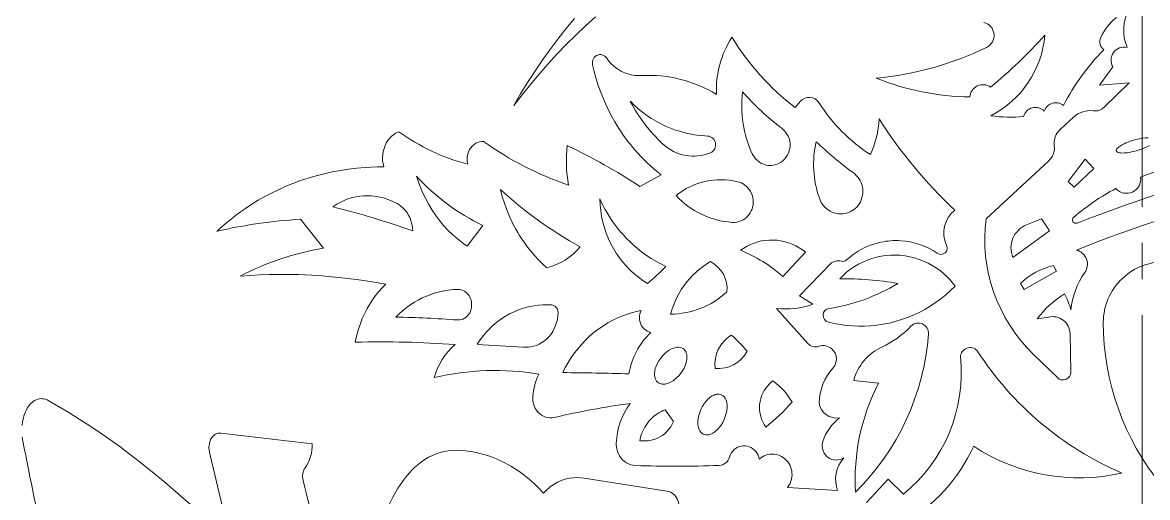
# Model space of a CAD drawing. Extents: x -234 to 858, y -95 to 532.
# Drawn here: x 286.2 to 313.38, y 145.67 to 157.16 of the extents above; entities that cross this region are included whole.
import ezdxf

# ---------------------------------------------------------------- set-up
doc = ezdxf.new("R2010")
doc.units = 0
doc.header["$LTSCALE"] = 7
doc.header["$MEASUREMENT"] = 0
doc.linetypes.add('CENTER2', pattern=[1.125, 0.75, -0.125, 0.125, -0.125])
doc.layers.add('1', color=1, linetype='CENTER2', lineweight=15)
doc.layers.add('8', color=250, linetype='CONTINUOUS', lineweight=15)

msp = doc.modelspace()

# ---------------------------------------------------------------- hatches: boundary and pattern name
at = {"layer": '8'}
h = msp.add_hatch(dxfattribs=at)
h.set_pattern_fill('DOTS', color=256, scale=15)
h.paths.add_polyline_path([(278.7547, 181.6253), (278.7561, 181.6253), (278.7561, 189.1253, -0.1750393), (283.9942, 203.6295), (284.3728, 204.0854, 0.1415284), (286.7061, 209.4253), (296.3061, 282.4253, -0.0954376), (296.7717, 283.8253), (287.0182, 283.8253, -0.453051), (289.9926, 280.4342), (280.7573, 210.2076, -0.1415284), (279.7573, 207.9191), (279.3787, 207.4632, 0.1750393), (272.7561, 189.1253), (272.7561, 181.6253, 0.0057938), (272.759, 181.3704), (273.3636, 155.2897), (279.393, 154.0907)])
h.paths.add_polyline_path([(294.1688, 274.8965), (295.3012, 282.9242), (291.588, 283.448), (290.4555, 275.4203)], flags=24)

# ---------------------------------------------------------------- linework, layer by layer
at = {"layer": '1'}
msp.add_line((313.2561, 291.8253), (313.2561, 19.0753), dxfattribs=at)
at = {"layer": '8', "ltscale": 0.013641}
msp.add_line((312.5445, 156.0845), (312.2247, 155.6424), dxfattribs=at)
at = {"layer": '8', "ltscale": 0.01794}
msp.add_line((312.2247, 155.6424), (312.9403, 155.6957), dxfattribs=at)
at = {"layer": '8', "ltscale": 0.021177}
msp.add_line((312.9403, 155.6957), (312.3339, 155.1043), dxfattribs=at)
at = {"layer": '8', "ltscale": 0.00501}
msp.add_line((304.9983, 155.2494), (304.8687, 155.0964), dxfattribs=at)
at = {"layer": '8', "ltscale": 0.010716}
msp.add_line((311.5934, 154.8669), (311.2784, 154.5762), dxfattribs=at)
at = {"layer": '8', "ltscale": 0.017013}
msp.add_line((311.8757, 153.8523), (311.4665, 153.3085), dxfattribs=at)
at = {"layer": '8', "ltscale": 0.007882}
msp.add_line((312.0899, 153.621), (311.8757, 153.8523), dxfattribs=at)
at = {"layer": '8', "ltscale": 0.051689}
msp.add_line((311.0002, 153.8122), (309.4822, 152.4085), dxfattribs=at)
at = {"layer": '8', "ltscale": 0.016349}
msp.add_line((311.6136, 153.1729), (312.0899, 153.621), dxfattribs=at)
at = {"layer": '8', "ltscale": 0.014685}
msp.add_line((301.6332, 153.472), (301.1186, 153.1888), dxfattribs=at)
at = {"layer": '8', "ltscale": 0.005}
msp.add_line((311.4665, 153.3085), (311.6136, 153.1729), dxfattribs=at)
at = {"layer": '8', "ltscale": 0.022262}
msp.add_line((292.9175, 152.3951), (293.4745, 151.7003), dxfattribs=at)
at = {"layer": '8', "ltscale": 0.015619}
msp.add_line((296.9446, 151.7481), (297.3264, 152.2425), dxfattribs=at)
at = {"layer": '8', "ltscale": 0.009767}
msp.add_line((310.821, 152.4075), (310.4593, 152.2599), dxfattribs=at)
at = {"layer": '8', "ltscale": 0.008712}
msp.add_line((311.0158, 152.1185), (310.821, 152.4075), dxfattribs=at)
at = {"layer": '8', "ltscale": 0.027361}
msp.add_line((310.1306, 151.4749), (311.0158, 152.1185), dxfattribs=at)
at = {"layer": '8', "ltscale": 0.020014}
msp.add_line((304.5755, 151.0152), (305.1224, 151.5999), dxfattribs=at)
at = {"layer": '8', "ltscale": 0.026883}
msp.add_line((304.9765, 150.5411), (305.7231, 151.315), dxfattribs=at)
at = {"layer": '8', "ltscale": 0.022508}
msp.add_line((310.4028, 150.6978), (311.1846, 151.1442), dxfattribs=at)
at = {"layer": '8', "ltscale": 0.003765}
msp.add_line((311.1846, 151.1442), (311.1094, 151.2747), dxfattribs=at)
at = {"layer": '8', "ltscale": 0.004276}
msp.add_line((310.3175, 150.846), (310.4028, 150.6978), dxfattribs=at)
at = {"layer": '8', "ltscale": 0.009422}
msp.add_line((305.2952, 150.34), (304.9765, 150.5411), dxfattribs=at)
at = {"layer": '8', "ltscale": 0.028491}
msp.add_line((305.1795, 149.3925), (304.4178, 150.2402), dxfattribs=at)
at = {"layer": '8', "ltscale": 0.006926}
msp.add_line((310.9925, 150.0306), (310.7187, 149.988), dxfattribs=at)
at = {"layer": '8', "ltscale": 0.02329}
msp.add_line((311.5272, 148.6981), (311.5118, 149.6295), dxfattribs=at)
at = {"layer": '8', "ltscale": 0.020385}
msp.add_line((310.6213, 149.1358), (311.2049, 148.5664), dxfattribs=at)
at = {"layer": '8', "ltscale": 0.008622}
msp.add_line((301.9322, 147.5076), (301.7309, 147.7877), dxfattribs=at)
at = {"layer": '8', "ltscale": 0.050554}
msp.add_line((301.7712, 145.8207), (299.7736, 146.135), dxfattribs=at)
at = {"layer": '8', "ltscale": 0.019176}
msp.add_line((307.1213, 146.1063), (306.5964, 145.547), dxfattribs=at)
at = {"layer": '8', "ltscale": 0.012802}
msp.add_line((307.4874, 145.7483), (307.1213, 146.1063), dxfattribs=at)
at = {"layer": '8', "ltscale": 0.030257}
msp.add_line((304.6892, 145.9116), (305.8968, 145.8311), dxfattribs=at)
at = {"layer": '8'}
for points in [[(298.0743, 155.1502), (298.272, 155.407), (298.4752, 155.6595), (298.6837, 155.9074), (298.8976, 156.1506), (299.1168, 156.3891), (299.3411, 156.6227), (299.5705, 156.8513), (299.805, 157.0748), (300.0445, 157.2932)], [(299.5373, 157.2531), (299.3336, 157.0061), (299.1357, 156.7544), (298.9437, 156.4979), (298.7577, 156.2369), (298.5777, 155.9715), (298.4038, 155.7018), (298.2359, 155.428), (298.0743, 155.1502)], [(300.3181, 156.2943), (300.2962, 156.3213), (300.27, 156.3441), (300.2405, 156.3618), (300.2071, 156.3741), (300.1719, 156.3796), (300.1365, 156.3782), (300.1021, 156.3697), (300.0696, 156.3545), (300.0406, 156.3334), (300.0157, 156.3067), (299.9958, 156.2754), (299.9818, 156.241), (299.9739, 156.2044), (299.9723, 156.1667), (299.977, 156.1295)], [(301.1616, 155.8736), (301.078, 155.8713), (300.9946, 155.8768), (300.912, 155.89), (300.8308, 155.9108), (300.7518, 155.939), (300.6754, 155.9743), (300.6024, 156.0165), (300.5412, 156.0591), (300.4833, 156.1064), (300.429, 156.1582), (300.3785, 156.2142), (300.3473, 156.2535), (300.3181, 156.2943)], [(299.977, 156.1295), (300.0145, 155.9724), (300.0572, 155.8166), (300.1153, 155.6316), (300.1807, 155.4494), (300.2533, 155.2702), (300.3329, 155.0944), (300.4197, 154.9222), (300.5128, 154.7548), (300.6127, 154.5916), (300.665, 154.5116), (300.7191, 154.4328), (300.7747, 154.3553), (300.8319, 154.2789), (300.8907, 154.2038), (300.951, 154.1301), (301.0548, 154.0101), (301.1628, 153.8941), (301.2748, 153.7821), (301.3906, 153.6743), (301.5101, 153.5709), (301.6332, 153.472)], [(295.2976, 154.515), (295.2566, 154.4975), (295.217, 154.4765), (295.1635, 154.4409), (295.114, 154.399), (295.0689, 154.3515), (295.0285, 154.2988), (294.9934, 154.2417), (294.9636, 154.1808), (294.9377, 154.1109), (294.9187, 154.0382), (294.9067, 153.9634), (294.902, 153.8876), (294.9044, 153.8116), (294.9139, 153.7362), (294.9305, 153.6624)], [(302.8231, 154.006), (302.8544, 154.0224), (302.8825, 154.0443), (302.9064, 154.0709), (302.9263, 154.1031), (302.9402, 154.1386), (302.9476, 154.176), (302.9483, 154.2142), (302.9422, 154.2521), (302.9298, 154.2882), (302.9113, 154.3212), (302.8871, 154.3505), (302.8584, 154.3747), (302.8262, 154.3929), (302.791, 154.4048), (302.7546, 154.4099)], [(303.8336, 153.9818), (303.8569, 153.9375), (303.8845, 153.8957), (303.9161, 153.8571), (303.9591, 153.815), (304.0069, 153.7786), (304.0584, 153.7485), (304.1132, 153.7252), (304.1707, 153.7089), (304.2297, 153.7), (304.2891, 153.6986), (304.3483, 153.7048), (304.4064, 153.7186), (304.4624, 153.7395), (304.5153, 153.7673), (304.5642, 153.8016), (304.6088, 153.8419), (304.6482, 153.8876), (304.6816, 153.9375), (304.7088, 153.9914), (304.7294, 154.0487), (304.743, 154.108), (304.7494, 154.1685), (304.7484, 154.2293), (304.7401, 154.2898), (304.7247, 154.3487), (304.7025, 154.4051), (304.6736, 154.4584), (304.6391, 154.5072), (304.5989, 154.5516), (304.5541, 154.5905)], [(297.3393, 154.2795), (297.2925, 154.2777), (297.2463, 154.2697), (297.2014, 154.2555), (297.1569, 154.2343), (297.1151, 154.207), (297.0771, 154.1744), (297.0574, 154.1537), (297.0391, 154.1316), (297.022, 154.1077), (297.0065, 154.0824), (296.9807, 154.0292), (296.9618, 153.9727), (296.9501, 153.9136), (296.9457, 153.853), (296.9488, 153.7923), (296.9593, 153.7326)], [(313.3977, 154.3664), (313.33, 154.3637), (313.2585, 154.3555), (313.1854, 154.3427), (313.1302, 154.3306), (313.0753, 154.3166), (312.9673, 154.2832), (312.9143, 154.2638), (312.8634, 154.243), (312.8179, 154.2222), (312.7739, 154.1996), (312.7215, 154.1682), (312.6977, 154.1515), (312.6763, 154.1344), (312.6579, 154.1171), (312.6433, 154.0997), (312.6312, 154.0781), (312.6283, 154.0675), (312.6278, 154.0573), (312.6296, 154.0481), (312.6338, 154.0396), (312.6406, 154.0314), (312.6497, 154.0241), (312.674, 154.0125), (312.7044, 154.0047), (312.7323, 154.0008), (312.7622, 153.9989), (312.8261, 154), (312.8942, 154.0065), (312.9462, 154.0143), (312.999, 154.0243), (313.0556, 154.0371), (313.1122, 154.052), (313.2152, 154.0847), (313.2651, 154.1032), (313.3135, 154.1232), (313.3751, 154.1521), (313.4319, 154.1835)], [(294.9305, 153.6624), (294.78, 153.6613), (294.63, 153.6567), (294.4805, 153.6485), (294.2797, 153.6317), (294.0803, 153.6083), (293.8823, 153.5784), (293.686, 153.5419), (293.4916, 153.4989), (293.2991, 153.4494), (293.1089, 153.3934), (292.9209, 153.3309), (292.7354, 153.2621), (292.5526, 153.1869), (292.3858, 153.1117), (292.2214, 153.0311), (292.0597, 152.9454), (291.9006, 152.8544), (291.7444, 152.7583), (291.591, 152.6571), (291.4704, 152.5726), (291.3518, 152.485), (291.2352, 152.3943), (291.1491, 152.3244), (291.0642, 152.2527), (290.9804, 152.1793), (290.8977, 152.1043)], [(295.7206, 153.4362), (295.7674, 153.2974), (295.8198, 153.1609), (295.8777, 153.0271), (295.9461, 152.8866), (296.0206, 152.7499), (296.1013, 152.6174), (296.1878, 152.4894), (296.2801, 152.3663), (296.3781, 152.2483), (296.4814, 152.1359), (296.59, 152.0294), (296.6462, 151.9784), (296.7035, 151.929), (296.7819, 151.8657), (296.8623, 151.8053), (296.9446, 151.7481)], [(303.3499, 152.3215), (303.4047, 152.3211), (303.4593, 152.3273), (303.5129, 152.3399), (303.5646, 152.3586), (303.6137, 152.3833), (303.6547, 152.4099), (303.693, 152.4408), (303.7281, 152.4754), (303.7595, 152.5134), (303.787, 152.5544), (303.8103, 152.5981), (303.8293, 152.6441), (303.8438, 152.6919), (303.8535, 152.7407), (303.8588, 152.8004), (303.8571, 152.8603), (303.8486, 152.9196), (303.8332, 152.9776), (303.8112, 153.0333), (303.788, 153.0772), (303.7606, 153.1189), (303.7294, 153.1575), (303.6947, 153.1925), (303.6568, 153.2238), (303.6159, 153.2511), (303.5731, 153.2739), (303.5283, 153.2923), (303.4821, 153.3058)], [(305.4569, 152.9049), (305.4797, 152.8459), (305.5091, 152.7896), (305.5448, 152.7371), (305.5861, 152.6891), (305.6325, 152.6465), (305.6746, 152.6154), (305.7197, 152.5885), (305.7672, 152.566), (305.8163, 152.5484), (305.8667, 152.5358), (305.918, 152.5282), (305.9699, 152.5257), (306.0219, 152.5282), (306.0673, 152.5347), (306.1119, 152.545), (306.1555, 152.5592), (306.198, 152.5773), (306.2389, 152.599), (306.2777, 152.6241), (306.3189, 152.6565), (306.3568, 152.6929), (306.3911, 152.7328), (306.4214, 152.7761), (306.4474, 152.822), (306.4689, 152.8702), (306.4856, 152.9203), (306.4974, 152.9719), (306.5043, 153.0244), (306.5062, 153.0772), (306.5029, 153.13), (306.4947, 153.1822), (306.4814, 153.2336), (306.4635, 153.2833), (306.4409, 153.3309), (306.4138, 153.3762), (306.383, 153.4181), (306.3482, 153.457), (306.31, 153.4925), (306.2688, 153.5239)], [(297.748, 153.1188), (297.7928, 152.9506), (297.8449, 152.7848), (297.9043, 152.6217), (297.9708, 152.4618), (298.0443, 152.3054), (298.1247, 152.1528), (298.1675, 152.0782), (298.2119, 152.0046), (298.2738, 151.9083), (298.3385, 151.8141), (298.4061, 151.7223), (298.4908, 151.6152), (298.5795, 151.5117), (298.6719, 151.4119), (298.7681, 151.3161), (298.8677, 151.2244)], [(295.253, 152.7761), (295.1528, 152.8264), (295.0502, 152.8694), (294.9455, 152.9047), (294.8925, 152.9194), (294.8392, 152.9321), (294.7676, 152.946), (294.6957, 152.9562), (294.6236, 152.9628), (294.5334, 152.9658), (294.4435, 152.9632), (294.354, 152.9547), (294.2653, 152.9406), (294.1776, 152.9208), (294.0913, 152.8953), (294.0233, 152.871), (293.9565, 152.8432), (293.891, 152.812), (293.8428, 152.7864), (293.7954, 152.759), (293.7033, 152.6988)], [(295.6344, 152.1155), (295.6269, 152.1989), (295.6117, 152.2804), (295.589, 152.3595), (295.5749, 152.398), (295.559, 152.4357), (295.5226, 152.5066), (295.5019, 152.5405), (295.4795, 152.5732), (295.4559, 152.6042), (295.4308, 152.6338), (295.3904, 152.6754), (295.3471, 152.7132), (295.3012, 152.7469), (295.253, 152.7761)], [(301.7455, 151.2549), (301.6247, 151.3143), (301.5065, 151.3788), (301.3911, 151.4484), (301.2787, 151.523), (301.1694, 151.6023), (301.0635, 151.6863), (300.9712, 151.7657), (300.8817, 151.8486), (300.7954, 151.9349), (300.7122, 152.0245), (300.6586, 152.086), (300.6064, 152.1488), (300.5066, 152.2783), (300.4256, 152.3938), (300.3493, 152.5128), (300.2779, 152.635), (300.2115, 152.7601), (300.1501, 152.8881)], [(300.1501, 152.8881), (300.1572, 152.7465), (300.1721, 152.6056), (300.1948, 152.4658), (300.2251, 152.3275), (300.2629, 152.1912), (300.3083, 152.0575), (300.361, 151.9266), (300.4177, 151.8056), (300.4808, 151.688), (300.55, 151.5742), (300.6252, 151.4646), (300.7063, 151.3596), (300.7929, 151.2594), (300.8849, 151.1646), (300.9819, 151.0753), (301.0837, 150.9919), (301.19, 150.9147), (301.3004, 150.844)], [(305.1224, 151.5999), (305.0467, 151.6571), (304.9672, 151.7088), (304.8844, 151.7546), (304.7986, 151.7942), (304.7102, 151.8275), (304.6198, 151.8542), (304.5278, 151.8742), (304.4346, 151.8874), (304.3409, 151.8937), (304.2469, 151.893), (304.1533, 151.8854), (304.0605, 151.8709), (303.9692, 151.8495), (303.8797, 151.8213), (303.7925, 151.7866), (303.7081, 151.7454), (303.627, 151.6981), (303.5495, 151.6449)], [(306.1147, 151.4117), (306.2038, 151.4893), (306.2503, 151.5258), (306.2979, 151.5607), (306.3467, 151.594), (306.3966, 151.6256), (306.4647, 151.6651), (306.5346, 151.7014), (306.6061, 151.7346), (306.6882, 151.768), (306.7719, 151.7972), (306.857, 151.8221), (306.9433, 151.8426), (307.0014, 151.8539), (307.0598, 151.8632), (307.1186, 151.8705), (307.1776, 151.8758), (307.2368, 151.8791), (307.2961, 151.8805), (307.3555, 151.8798), (307.4149, 151.8771), (307.5332, 151.8658), (307.6505, 151.8465), (307.7664, 151.8194), (307.8803, 151.7846), (307.9908, 151.7425), (308.0986, 151.6932), (308.2028, 151.6368), (308.3028, 151.5739)], [(308.7372, 150.7781), (308.6738, 150.8599), (308.6058, 150.9382), (308.5334, 151.0125), (308.454, 151.0853), (308.3705, 151.1532), (308.2833, 151.2161), (308.1843, 151.2787), (308.0815, 151.3348), (307.9754, 151.3842), (307.8663, 151.4267), (307.7549, 151.4622), (307.6414, 151.4903), (307.5265, 151.5112), (307.4105, 151.5245), (307.2939, 151.5303), (307.1773, 151.5286), (307.0611, 151.5193), (306.9461, 151.5026), (306.8325, 151.4784), (306.7208, 151.4469), (306.6114, 151.4082), (306.5048, 151.3625), (306.4015, 151.31), (306.3017, 151.2509), (306.2061, 151.1853), (306.1148, 151.1138), (306.0284, 151.0364), (305.9472, 150.9535)], [(302.8255, 151.3718), (302.7344, 151.3153), (302.6462, 151.254), (302.5613, 151.1882), (302.4791, 151.1171), (302.4007, 151.0418), (302.3262, 150.9623), (302.2559, 150.8789), (302.1899, 150.7919), (302.1284, 150.7015), (302.0936, 150.6457), (302.0606, 150.5889), (301.9997, 150.4721), (301.9459, 150.3517), (301.8993, 150.2281), (301.86, 150.1018)], [(291.4651, 151.0205), (291.6961, 151.0381), (291.9287, 151.051), (292.1629, 151.0593), (292.3986, 151.0631), (292.5555, 151.063), (292.7131, 151.061), (292.8731, 151.0569), (293.0337, 151.0507), (293.3544, 151.0326), (293.6768, 151.0065), (294.0006, 150.9725), (294.3255, 150.9308), (294.6513, 150.8813), (294.978, 150.8242)], [(294.978, 150.8242), (294.8921, 150.738), (294.8106, 150.6468), (294.7335, 150.5509), (294.6612, 150.4505), (294.5937, 150.346), (294.531, 150.2377), (294.4735, 150.1259), (294.4424, 150.0596), (294.4131, 149.9924), (294.3852, 149.9232), (294.3592, 149.8532), (294.3128, 149.7116), (294.2736, 149.5672), (294.2418, 149.4204)], [(296.7177, 150.7007), (296.6073, 150.6952), (296.4976, 150.6838), (296.3887, 150.6666), (296.2797, 150.6433), (296.1721, 150.6143), (296.0662, 150.5795), (295.9622, 150.539), (295.8602, 150.493), (295.7606, 150.4416), (295.6732, 150.3908), (295.588, 150.3358), (295.5051, 150.2768), (295.4247, 150.2138), (295.3728, 150.1699), (295.3221, 150.1244), (295.2722, 150.0769), (295.2236, 150.0279)], [(296.7115, 149.9603), (296.7577, 149.9606), (296.8032, 149.9683), (296.8444, 149.9821), (296.8838, 150.0022), (296.9205, 150.028), (296.9535, 150.0587), (296.9823, 150.0936), (297.007, 150.1332), (297.0269, 150.176), (297.0415, 150.2214), (297.0509, 150.2687), (297.0548, 150.3169), (297.0537, 150.3569), (297.0489, 150.3965), (297.0401, 150.4356), (297.0277, 150.4734), (297.0117, 150.5098), (296.9923, 150.5442), (296.9702, 150.5755), (296.9452, 150.604), (296.9177, 150.6293), (296.8819, 150.6549), (296.843, 150.6753), (296.8021, 150.69), (296.76, 150.6986), (296.7177, 150.7007)], [(305.6733, 149.9053), (305.8166, 149.8726), (305.9613, 149.8468), (306.1071, 149.8277), (306.2536, 149.8154), (306.4007, 149.81), (306.5479, 149.8114), (306.695, 149.8197), (306.8416, 149.8349), (306.9874, 149.8568), (307.1386, 149.8869), (307.2882, 149.9243), (307.436, 149.9688), (307.5815, 150.0205), (307.7245, 150.0791), (307.8645, 150.1445), (308.0013, 150.2166), (308.1345, 150.2951), (308.2639, 150.38), (308.3892, 150.4709), (308.51, 150.5677), (308.6261, 150.6702), (308.7372, 150.7781)], [(298.9854, 150.3231), (298.8807, 150.3272), (298.7759, 150.3255), (298.6714, 150.318), (298.5675, 150.3049), (298.4637, 150.2858), (298.3612, 150.261), (298.2602, 150.2306), (298.1612, 150.1946), (298.0635, 150.1528), (297.968, 150.1056), (297.8751, 150.0531), (297.785, 149.9955), (297.698, 149.933), (297.6141, 149.8657), (297.5654, 149.8231), (297.518, 149.7789), (297.4719, 149.7332), (297.4272, 149.6859), (297.3418, 149.5871), (297.2622, 149.4829), (297.1886, 149.3737)], [(299.1423, 150.1374), (299.1409, 150.1649), (299.1356, 150.1921), (299.1266, 150.218), (299.1141, 150.2422), (299.0981, 150.2643), (299.0794, 150.2835), (299.0509, 150.3035), (299.0189, 150.3171), (298.9854, 150.3231)], [(298.3015, 149.3035), (298.3636, 149.3003), (298.4258, 149.3026), (298.4875, 149.3104), (298.5485, 149.3237), (298.619, 149.3462), (298.6871, 149.3759), (298.7523, 149.4125), (298.8138, 149.4556), (298.8713, 149.5047), (298.9242, 149.5594), (298.972, 149.6191), (299.0151, 149.6842), (299.0523, 149.7534), (299.0834, 149.826), (299.1081, 149.9013), (299.1262, 149.9788), (299.1376, 150.0577), (299.1423, 150.1374)], [(301.1538, 150.1892), (301.0343, 150.1636), (300.9159, 150.1323), (300.7971, 150.0946), (300.6802, 150.0512), (300.5657, 150.0021), (300.4536, 149.9476), (300.3443, 149.8876), (300.238, 149.8224), (300.1251, 149.745), (300.0161, 149.6616), (299.9115, 149.5726), (299.8114, 149.4781), (299.716, 149.3784), (299.6257, 149.2737), (299.5404, 149.1645), (299.4605, 149.0508), (299.3861, 148.9331), (299.3173, 148.8116), (299.2543, 148.6867)], [(301.3865, 149.6592), (301.3394, 149.6718), (301.2942, 149.6918), (301.252, 149.7185), (301.2142, 149.751), (301.1847, 149.7845), (301.1596, 149.8216), (301.1393, 149.8618), (301.1222, 149.9106), (301.1118, 149.9614), (301.1084, 150.0128), (301.1121, 150.064), (301.121, 150.1074), (301.135, 150.1495), (301.1538, 150.1892)], [(302.1839, 149.2509), (302.1576, 149.2705), (302.128, 149.2852), (302.0959, 149.2949), (302.0622, 149.2995), (302.0271, 149.2995), (301.9911, 149.2951), (301.9638, 149.2891), (301.9364, 149.2809), (301.8819, 149.2586), (301.8287, 149.2294), (301.7776, 149.1942), (301.7214, 149.1471), (301.6694, 149.0943), (301.6221, 149.0369), (301.5801, 148.9756), (301.5439, 148.9113), (301.5142, 148.8445), (301.4924, 148.7783), (301.4845, 148.7449), (301.4786, 148.7115), (301.4743, 148.6675), (301.4745, 148.6247), (301.4793, 148.5837), (301.4887, 148.5466), (301.5031, 148.5121), (301.5222, 148.4815), (301.5459, 148.4556)], [(301.5459, 148.4556), (301.5719, 148.4361), (301.6012, 148.4214), (301.6331, 148.4117), (301.6547, 148.4081), (301.677, 148.4065), (301.7016, 148.407), (301.7266, 148.4096), (301.7757, 148.4204), (301.8249, 148.438), (301.8572, 148.4532), (301.8891, 148.4707), (301.9204, 148.4904), (301.9508, 148.5122), (302.0071, 148.5593), (302.0593, 148.6121), (302.1068, 148.6696), (302.1491, 148.7308), (302.1856, 148.7952), (302.2156, 148.862), (302.2375, 148.9282), (302.2456, 148.9616), (302.2516, 148.995), (302.2559, 149.0389), (302.2558, 149.0817), (302.2509, 149.1227), (302.2415, 149.1599), (302.227, 149.1944), (302.2077, 149.225), (302.1839, 149.2509)], [(305.7845, 148.7958), (305.8084, 148.826), (305.8286, 148.8589), (305.8446, 148.8937), (305.8565, 148.9306), (305.8639, 148.969), (305.867, 149.0081), (305.8665, 149.0341), (305.8639, 149.0598), (305.8594, 149.0853), (305.8529, 149.1102), (305.8444, 149.1344), (305.834, 149.1581), (305.8218, 149.1807), (305.8078, 149.2025), (305.7836, 149.2331), (305.756, 149.2606), (305.7256, 149.2844), (305.693, 149.3041), (305.6544, 149.321), (305.6136, 149.3327), (305.5712, 149.3388), (305.5284, 149.3391), (305.4864, 149.3337), (305.4459, 149.3227)], [(304.333, 148.4851), (304.2851, 148.4475), (304.2402, 148.4062), (304.1987, 148.3613), (304.1609, 148.3133), (304.1216, 148.2536), (304.0879, 148.1904), (304.0599, 148.1243), (304.038, 148.0559), (304.0223, 147.9858), (304.0129, 147.9144), (304.0098, 147.8424), (304.0131, 147.7704), (304.0227, 147.699), (304.0386, 147.6288), (304.0606, 147.5602), (304.0886, 147.4939), (304.1224, 147.4305), (304.1616, 147.3705)], [(303.1013, 148.1452), (303.0708, 148.158), (303.0382, 148.1651), (303.0042, 148.1666), (302.9817, 148.1646), (302.9591, 148.1604), (302.9348, 148.1537), (302.9105, 148.1448), (302.8643, 148.1217), (302.8195, 148.0918), (302.7907, 148.0687), (302.7631, 148.0434), (302.7367, 148.0161), (302.7115, 147.987), (302.6665, 147.9266), (302.6268, 147.8615), (302.5928, 147.793), (302.5648, 147.7221), (302.5431, 147.6495), (302.5285, 147.5761), (302.5216, 147.5055), (302.5211, 147.4705), (302.5226, 147.4361), (302.5281, 147.3916), (302.5376, 147.3493), (302.5515, 147.31), (302.5691, 147.2757), (302.591, 147.2452), (302.6168, 147.2198), (302.646, 147.2002)], [(302.646, 147.2002), (302.6763, 147.1874), (302.7088, 147.1803), (302.7427, 147.1789), (302.765, 147.1808), (302.7876, 147.1849), (302.8119, 147.1917), (302.8361, 147.2006), (302.8824, 147.2237), (302.9272, 147.2536), (302.9559, 147.2766), (302.9835, 147.3019), (303.01, 147.3292), (303.0353, 147.3584), (303.0805, 147.4188), (303.1203, 147.4838), (303.1546, 147.5523), (303.1828, 147.6233), (303.2046, 147.6958), (303.2194, 147.7693), (303.2264, 147.8399), (303.227, 147.8749), (303.2254, 147.9093), (303.22, 147.9538), (303.2103, 147.9961), (303.1964, 148.0354), (303.1787, 148.0697), (303.1567, 148.1002), (303.1307, 148.1257), (303.1013, 148.1452)], [(286.8242, 148.0114), (286.799, 148.0244), (286.7734, 148.0352), (286.7478, 148.0438), (286.722, 148.0502), (286.6871, 148.0554), (286.6522, 148.0567), (286.6174, 148.0539), (286.5758, 148.0452), (286.5351, 148.0308), (286.4957, 148.0108), (286.4579, 147.9856), (286.4342, 147.9664), (286.4113, 147.9452), (286.3886, 147.9211), (286.367, 147.8951), (286.3278, 147.8389), (286.3, 147.7901), (286.2752, 147.7379), (286.2534, 147.6829), (286.2391, 147.6399), (286.2265, 147.5957), (286.2066, 147.5043), (286.1938, 147.4099)], [(290.8791, 144.9086), (290.5752, 145.2018), (290.2687, 145.4866), (289.96, 145.763), (289.6493, 146.0307), (289.337, 146.2894), (289.0234, 146.5391), (288.7089, 146.7793), (288.5515, 146.8959), (288.3939, 147.0101), (288.2363, 147.1217), (288.0788, 147.2309), (287.8268, 147.4004), (287.5751, 147.5633), (287.324, 147.7195), (287.0736, 147.869), (286.8242, 148.0114)], [(298.5309, 148.1091), (298.5298, 148.0511), (298.5351, 147.9931), (298.5467, 147.9363), (298.5649, 147.8808), (298.5894, 147.8277), (298.6196, 147.7782), (298.6549, 147.7337), (298.695, 147.6941), (298.7397, 147.6601), (298.7876, 147.6326), (298.8381, 147.6119), (298.8907, 147.5983), (298.9445, 147.5921), (298.9987, 147.5933), (299.052, 147.602)], [(301.7309, 147.7877), (301.6855, 147.7698), (301.641, 147.7494), (301.5748, 147.7135), (301.5116, 147.6723), (301.4519, 147.6259), (301.396, 147.5749), (301.3368, 147.5108), (301.2834, 147.4413), (301.2363, 147.3672), (301.1956, 147.2889), (301.1618, 147.2072), (301.135, 147.1226), (301.1154, 147.0359)], [(301.2866, 147.0369), (301.3268, 147.0403), (301.3668, 147.046), (301.4278, 147.0593), (301.4874, 147.0778), (301.5452, 147.1015), (301.6009, 147.13), (301.6619, 147.1688), (301.7191, 147.2133), (301.772, 147.2633), (301.8201, 147.3183), (301.8631, 147.3777), (301.9006, 147.441), (301.9322, 147.5076)], [(286.1974, 147.1212), (286.2125, 147.0269)], [(290.9961, 147.2243), (290.962, 147.2257), (290.9279, 147.2213), (290.8949, 147.2113), (290.8676, 147.1984), (290.8417, 147.1816), (290.8175, 147.1613), (290.8006, 147.1439), (290.7848, 147.1249), (290.7574, 147.0826), (290.7356, 147.0358), (290.7194, 146.9839), (290.7097, 146.929), (290.7063, 146.8725), (290.7095, 146.8162), (290.7192, 146.7613)], [(296.7778, 146.8063), (296.6812, 146.8091), (296.5847, 146.8053), (296.4886, 146.795), (296.3937, 146.7782), (296.2956, 146.7536), (296.1995, 146.7222), (296.1057, 146.6839), (296.0145, 146.639), (295.9263, 146.5876), (295.8413, 146.5302), (295.76, 146.4668), (295.6825, 146.3979), (295.6092, 146.3237)], [(298.7878, 145.7686), (298.6787, 145.8879), (298.5642, 146.0015), (298.5051, 146.0559), (298.4447, 146.1087), (298.3227, 146.2077), (298.1965, 146.3), (298.0665, 146.3854), (298.0001, 146.4254), (297.9328, 146.4636), (297.8419, 146.5117), (297.7496, 146.5563), (297.6561, 146.5976), (297.5342, 146.6456), (297.4107, 146.6876), (297.2859, 146.7237), (297.1599, 146.7537), (297.033, 146.7775), (296.9056, 146.7951), (296.7778, 146.8063)], [(300.5492, 146.9804), (300.5489, 146.9406), (300.5514, 146.901), (300.5609, 146.8409), (300.5771, 146.7819), (300.5997, 146.7253), (300.6283, 146.6722), (300.6623, 146.6233), (300.7019, 146.5787), (300.7463, 146.5392), (300.7945, 146.5058), (300.8457, 146.479), (300.9001, 146.4588), (300.9565, 146.4455), (301.0135, 146.4396)], [(303.2856, 146.6442), (303.3024, 146.6925), (303.3257, 146.7384), (303.3547, 146.7806), (303.3887, 146.8181), (303.4275, 146.8504), (303.4706, 146.877), (303.5172, 146.8975), (303.566, 146.9111), (303.6159, 146.9176), (303.6659, 146.917), (303.7154, 146.9092), (303.7635, 146.8946), (303.8093, 146.8733), (303.852, 146.8457), (303.8909, 146.8124), (303.9248, 146.7743), (303.9523, 146.7338), (303.9746, 146.69), (303.9912, 146.6436), (304.002, 146.5956)], [(306.0452, 146.6254), (306.0015, 146.6013), (305.9542, 146.5839), (305.9045, 146.5738), (305.8541, 146.5712), (305.8045, 146.5762), (305.756, 146.5888), (305.7097, 146.6088), (305.6664, 146.6356), (305.6276, 146.6685), (305.5942, 146.7065), (305.571, 146.7417), (305.5522, 146.7794), (305.538, 146.819), (305.5286, 146.8602), (305.5243, 146.9006), (305.5246, 146.9414), (305.5296, 146.9819), (305.5392, 147.0212)], [(304.002, 146.5956), (304.0389, 146.6259), (304.0788, 146.6523), (304.1211, 146.6745), (304.1657, 146.6924), (304.2118, 146.7055), (304.259, 146.7137), (304.3069, 146.7169), (304.3551, 146.7152), (304.4026, 146.7085), (304.4492, 146.697), (304.4945, 146.6807), (304.538, 146.6597), (304.5795, 146.6343), (304.6183, 146.6049), (304.6539, 146.5717), (304.6861, 146.5351), (304.7147, 146.4952), (304.7392, 146.4527), (304.7596, 146.4079), (304.7755, 146.3614), (304.7868, 146.3135), (304.7934, 146.2644), (304.7953, 146.215), (304.7924, 146.1658), (304.7833, 146.1109), (304.7682, 146.0573), (304.7472, 146.0057), (304.7208, 145.9569), (304.6892, 145.9116)], [(295.6092, 146.3237), (295.5571, 146.2659), (295.5064, 146.2067), (295.4571, 146.1459), (295.4092, 146.0837), (295.3179, 145.9554), (295.2736, 145.8878), (295.2309, 145.8189), (295.1898, 145.7488), (295.1503, 145.6775), (295.0765, 145.5317), (295.0095, 145.3819), (294.9493, 145.2283), (294.896, 145.0716), (294.8498, 144.9119), (294.8106, 144.7498), (294.7784, 144.5857), (294.7534, 144.4199), (294.7355, 144.2529), (294.7248, 144.0851)], [(299.7736, 146.135), (299.687, 146.1452), (299.5999, 146.1483), (299.5129, 146.1443), (299.4266, 146.1331), (299.3418, 146.1148), (299.2698, 146.0935), (299.1994, 146.0671), (299.1309, 146.0357), (299.0646, 145.9996), (299.0008, 145.9588), (298.9623, 145.9311), (298.9249, 145.9017), (298.8887, 145.8707), (298.8538, 145.8381), (298.7878, 145.7686)], [(301.9242, 145.1795), (301.9508, 145.2023), (301.9751, 145.228), (301.9969, 145.2562), (302.0113, 145.2787), (302.0239, 145.3022), (302.0401, 145.3408), (302.0518, 145.3811), (302.059, 145.4225), (302.0614, 145.4646), (302.058, 145.5154), (302.0477, 145.5655), (302.0308, 145.6136), (302.0078, 145.6587), (301.9789, 145.6997), (301.9451, 145.7356), (301.9063, 145.7664), (301.8636, 145.7914), (301.8181, 145.8097), (301.7712, 145.8207)]]:
    msp.add_lwpolyline(points, dxfattribs=at)
for centre, radius, start, end in [((313.8743, 156.9654), 1.067, 150.57603, 202.59321), ((309.3537, 156.8434), 0.3228, 295.75792, 75.97223), ((313.4207, 156.263), 1.2826, 127.95507, 155.46415), ((302.1773, 164.6408), 11.6978, 309.33989, 318.2395), ((308.5052, 157.046), 2.4062, 297.00165, 355.32162), ((305.3857, 155.5096), 2.4189, 147.68918, 182.15496), ((308.7686, 160.1227), 6.3619, 211.45863, 232.19152), ((312.4809, 156.6925), 0.2493, 155.56854, 232.05452), ((312.8198, 156.2438), 0.3185, 77.46398, 210.05615), ((306.091, 163.6034), 7.8287, 275.42364, 295.76421), ((316.2163, 152.6508), 5.4687, 135.32382, 152.7883), ((301.3149, 152.6771), 3.2009, 58.90766, 92.7457), ((309.1837, 161.6804), 6.3245, 248.15938, 269.14494), ((306.3292, 155.1393), 2.7511, 172.93114, 204.88392), ((308.7334, 160.0457), 6.8722, 221.65804, 232.54398), ((309.4077, 155.3332), 0.3193, 54.60363, 175.83765), ((304.2706, 157.0127), 3.8145, 207.54279, 227.1632), ((302.88, 157.1816), 2.7749, 224.13978, 267.40914), ((305.2084, 155.0707), 0.2759, 31.95676, 139.62726), ((308.9911, 157.4876), 4.2124, 212.61661, 236.89315), ((311.1691, 154.918), 0.297, 51.81159, 161.12297), ((310.6764, 154.8064), 0.2965, 44.41509, 165.08954), ((311.9978, 154.4271), 0.5975, 82.36298, 132.59427), ((312.1182, 155.326), 0.3093, 262.3761, 314.20661), ((304.5984, 154.9184), 2.3014, 335.36642, 357.66015), ((316.7216, 161.0972), 11.6556, 212.55919, 226.70352), ((310.067, 157.8933), 3.0279, 261.08674, 276.12724), ((298.1248, 158.3615), 4.7735, 233.68446, 255.86689), ((311.5943, 154.2334), 0.4661, 132.66416, 187.33213), ((301.9562, 160.733), 7.9349, 234.41966, 251.1581), ((302.5779, 153.7949), 3.2352, 173.18939, 190.17754), ((293.2237, 141.255), 14.3088, 56.51315, 64.58117), ((302.4134, 154.9985), 1.074, 226.75597, 292.43191), ((307.7515, 153.7225), 2.4358, 166.94361, 199.61146), ((311.5939, 160.7574), 8.9822, 226.21516, 233.64035), ((310.7164, 154.1205), 0.419, 312.63255, 7.32369), ((326.6477, 113.7658), 41.3413, 105.49919, 111.22133), ((315.346, 148.0502), 5.7754, 87.72601, 111.66454), ((299.714, 157.1281), 5.4381, 222.75314, 243.9557), ((303.0766, 151.6329), 1.7211, 76.37451, 129.06888), ((312.8769, 153.3651), 0.3416, 220.9865, 8.85565), ((304.5872, 160.5724), 10.1159, 227.46167, 240.95105), ((315.3158, 148.1144), 5.7043, 118.21743, 130.65596), ((326.6611, 113.7527), 40.7578, 105.30411, 111.58331), ((303.4912, 154.3628), 2.0465, 222.9058, 266.04039), ((287.9994, 130.337), 23.078, 70.68084, 75.69056), ((309.1513, 152.0705), 0.6887, 127.88128, 205.72036), ((293.6149, 140.3644), 12.0506, 93.31744, 103.03178), ((313.3317, 151.9139), 3.8812, 172.67859, 225.70709), ((310.6856, 151.7038), 0.6003, 112.14964, 202.41286), ((311.653, 152.38), 0.082, 130.93877, 291.66629), ((294.6814, 144.8186), 6.9865, 99.94719, 117.41158), ((298.5198, 152.6762), 1.4935, 283.47814, 320.66514), ((308.3901, 151.7032), 0.1561, 235.9862, 25.92154), ((302.13, 148.1822), 3.7424, 49.19825, 67.70958), ((305.9101, 151.1336), 0.2604, 72.86478, 135.87432), ((306.0254, 151.5077), 0.1311, 252.87482, 312.95544), ((311.5765, 151.3088), 0.3556, 324.93856, 75.06002), ((299.0397, 153.7391), 3.6732, 307.98606, 317.44504), ((302.4856, 150.7161), 0.7394, 354.01231, 62.59903), ((311.4807, 149.6426), 1.6737, 102.81467, 134.02742), ((313.7894, 149.8944), 1.4741, 87.04052, 179.76342), ((306.0925, 143.8385), 7.1165, 79.81553, 91.17014), ((313.399, 150.0238), 1.8745, 144.79154, 174.55322), ((301.8508, 152.1154), 2.0142, 270.26098, 312.87534), ((305.0122, 154.6885), 4.5007, 278.69262, 301.30543), ((312.6365, 148.5527), 2.3954, 121.79002, 143.18874), ((310.1034, 149.8427), 1.4739, 14.09949, 30.40911), ((304.6369, 152.2196), 1.9915, 263.68217, 289.30256), ((305.7168, 150.071), 0.1713, 98.24551, 255.27692), ((311.0911, 149.6212), 0.4209, 1.1333, 103.55416), ((294.8627, 125.6765), 24.3541, 85.64639, 89.15089), ((305.9994, 151.3945), 2.3018, 294.73176, 316.49862), ((307.8464, 149.6392), 0.2466, 355.16865, 136.07907), ((318.5175, 149.9011), 6.2016, 180.00551, 219.39837), ((302.6056, 148.3699), 1.775, 133.3957, 170.76879), ((303.7712, 148.882), 0.8405, 122.07409, 186.33403), ((301.9018, 147.8154), 2.2777, 37.53308, 51.3165), ((302.0785, 150.073), 6.0313, 314.79008, 355.67707), ((294.9065, 126.3755), 23.0547, 85.65516, 91.65213), ((297.7084, 148.1447), 1.6135, 130.87077, 164.72604), ((299.4962, 177.1042), 27.8263, 265.24314, 267.53926), ((305.3653, 149.5576), 0.2484, 221.6131, 288.94601), ((307.481, 148.1837), 1.2346, 114.84391, 165.1686), ((309.0973, 149.0594), 0.2334, 41.75202, 176.6718), ((303.0157, 149.5642), 0.78, 264.05335, 332.4484), ((305.111, 148.6795), 3.7737, 309.03187, 5.98481), ((315.8421, 153.4337), 7.8084, 212.70399, 246.78979), ((297.622, 142.1676), 6.5699, 80.73631, 102.93943), ((299.0182, 97.0542), 51.6331, 87.96362, 89.738), ((306.7832, 147.9074), 1.3368, 138.34455, 178.0884), ((311.3402, 148.6957), 0.1871, 223.70221, 0.72928), ((299.9923, 148.0018), 1.4652, 153.62304, 175.80105), ((303.5241, 147.2987), 1.436, 27.7791, 55.71294), ((307.869, 159.5828), 11.1953, 261.87785, 264.95675), ((311.4344, 146.0929), 5.1154, 152.80283, 183.36464), ((303.6164, 128.0245), 20.1025, 97.82058, 103.12383), ((302.3012, 146.9133), 1.753, 144.13169, 177.80656), ((300.9723, 151.3835), 5.126, 308.47586, 318.21759), ((305.8778, 148.0223), 0.4358, 189.26266, 278.67299), ((306.6471, 146.6658), 1.1634, 127.22055, 162.21309), ((325.2758, 425.8496), 280.7262, 262.986063, 263.439362), ((841.645, 257.6241), 566.3366, 191.261392, 191.827451), ((292.2682, 146.9182), 0.9337, 325.12221, 2.67224), ((301.1949, 148.1397), 1.1066, 265.88066, 274.7521), ((305.396, 148.6383), 4.1658, 299.98934, 335.40609), ((311.7334, 150.784), 4.6425, 236.68984, 282.83407), ((1034.6332, 325.1608), 765.0061, 193.4855478, 193.9901212), ((303.021, 146.7128), 0.2728, 273.22896, 345.46289), ((306.6304, 146.1056), 0.7831, 138.39048, 200.51198), ((293.3454, 146.1737), 0.3775, 145.91638, 194.95367), ((302.0061, 172.6751), 26.2543, 267.83317, 272.24889), ((1153.9793, 365.9329), 888.6261, 194.324418, 194.678577)]:
    msp.add_arc(centre, radius, start, end, dxfattribs=at)

doc.saveas('drawing.dxf')
